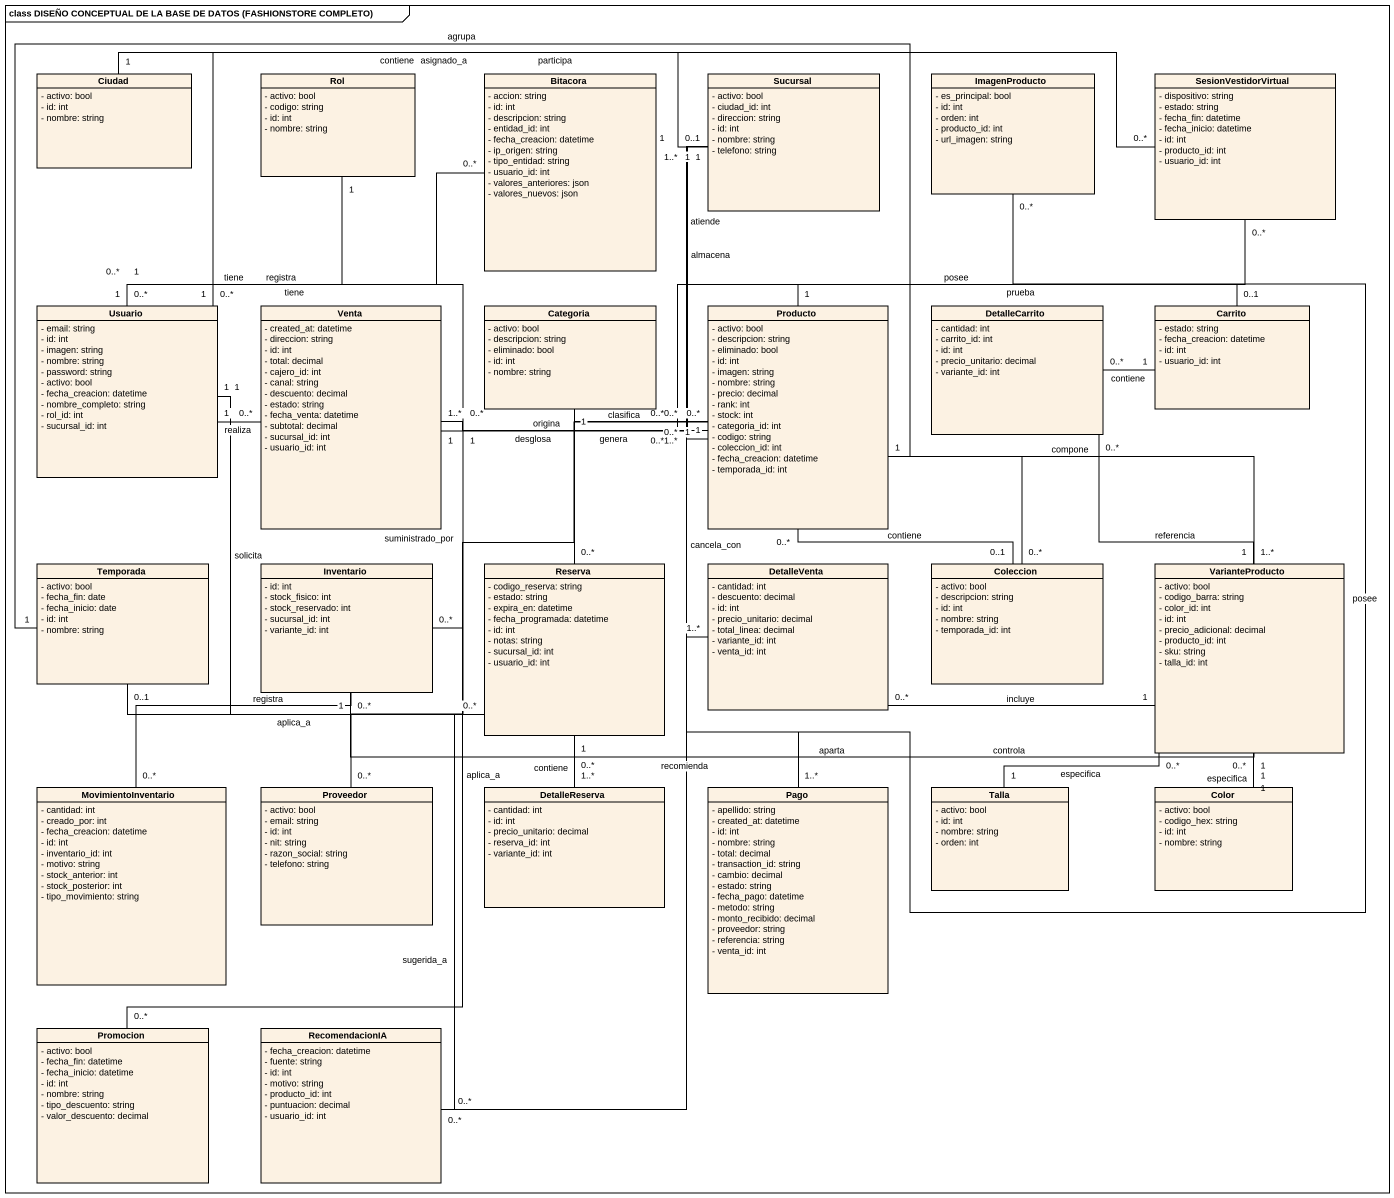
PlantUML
@startuml
mainframe class DISEÑO CONCEPTUAL DE LA BASE DE DATOS (FASHIONSTORE COMPLETO)
hide circle
hide empty members
skinparam classAttributeIconSize 0
class Ciudad {
  - activo: bool
  - id: int
  - nombre: string
}
class Rol {
  - activo: bool
  - codigo: string
  - id: int
  - nombre: string
}
class Bitacora {
  - accion: string
  - id: int
  - descripcion: string
  - entidad_id: int
  - fecha_creacion: datetime
  - ip_origen: string
  - tipo_entidad: string
  - usuario_id: int
  - valores_anteriores: json
  - valores_nuevos: json
}
class Sucursal {
  - activo: bool
  - ciudad_id: int
  - direccion: string
  - id: int
  - nombre: string
  - telefono: string
}
class ImagenProducto {
  - es_principal: bool
  - id: int
  - orden: int
  - producto_id: int
  - url_imagen: string
}
class SesionVestidorVirtual {
  - dispositivo: string
  - estado: string
  - fecha_fin: datetime
  - fecha_inicio: datetime
  - id: int
  - producto_id: int
  - usuario_id: int
}
class Usuario {
  - email: string
  - id: int
  - imagen: string
  - nombre: string
  - password: string
  - activo: bool
  - fecha_creacion: datetime
  - nombre_completo: string
  - rol_id: int
  - sucursal_id: int
}
class Venta {
  - created_at: datetime
  - direccion: string
  - id: int
  - total: decimal
  - cajero_id: int
  - canal: string
  - descuento: decimal
  - estado: string
  - fecha_venta: datetime
  - subtotal: decimal
  - sucursal_id: int
  - usuario_id: int
}
class Categoria {
  - activo: bool
  - descripcion: string
  - eliminado: bool
  - id: int
  - nombre: string
}
class Producto {
  - activo: bool
  - descripcion: string
  - eliminado: bool
  - id: int
  - imagen: string
  - nombre: string
  - precio: decimal
  - rank: int
  - stock: int
  - categoria_id: int
  - codigo: string
  - coleccion_id: int
  - fecha_creacion: datetime
  - temporada_id: int
}
class DetalleCarrito {
  - cantidad: int
  - carrito_id: int
  - id: int
  - precio_unitario: decimal
  - variante_id: int
}
class Carrito {
  - estado: string
  - fecha_creacion: datetime
  - id: int
  - usuario_id: int
}
class Temporada {
  - activo: bool
  - fecha_fin: date
  - fecha_inicio: date
  - id: int
  - nombre: string
}
class Inventario {
  - id: int
  - stock_fisico: int
  - stock_reservado: int
  - sucursal_id: int
  - variante_id: int
}
class Reserva {
  - codigo_reserva: string
  - estado: string
  - expira_en: datetime
  - fecha_programada: datetime
  - id: int
  - notas: string
  - sucursal_id: int
  - usuario_id: int
}
class DetalleVenta {
  - cantidad: int
  - descuento: decimal
  - id: int
  - precio_unitario: decimal
  - total_linea: decimal
  - variante_id: int
  - venta_id: int
}
class Coleccion {
  - activo: bool
  - descripcion: string
  - id: int
  - nombre: string
  - temporada_id: int
}
class VarianteProducto {
  - activo: bool
  - codigo_barra: string
  - color_id: int
  - id: int
  - precio_adicional: decimal
  - producto_id: int
  - sku: string
  - talla_id: int
}
class MovimientoInventario {
  - cantidad: int
  - creado_por: int
  - fecha_creacion: datetime
  - id: int
  - inventario_id: int
  - motivo: string
  - stock_anterior: int
  - stock_posterior: int
  - tipo_movimiento: string
}
class Proveedor {
  - activo: bool
  - email: string
  - id: int
  - nit: string
  - razon_social: string
  - telefono: string
}
class DetalleReserva {
  - cantidad: int
  - id: int
  - precio_unitario: decimal
  - reserva_id: int
  - variante_id: int
}
class Pago {
  - apellido: string
  - created_at: datetime
  - id: int
  - nombre: string
  - total: decimal
  - transaction_id: string
  - cambio: decimal
  - estado: string
  - fecha_pago: datetime
  - metodo: string
  - monto_recibido: decimal
  - proveedor: string
  - referencia: string
  - venta_id: int
}
class Talla {
  - activo: bool
  - id: int
  - nombre: string
  - orden: int
}
class Color {
  - activo: bool
  - codigo_hex: string
  - id: int
  - nombre: string
}
class Promocion {
  - activo: bool
  - fecha_fin: datetime
  - fecha_inicio: datetime
  - id: int
  - nombre: string
  - tipo_descuento: string
  - valor_descuento: decimal
}
class RecomendacionIA {
  - fecha_creacion: datetime
  - fuente: string
  - id: int
  - motivo: string
  - producto_id: int
  - puntuacion: decimal
  - usuario_id: int
}
Ciudad "1" -right- "1..*" Sucursal : contiene
Sucursal "1" -- "0..*" Venta : origina
Sucursal "1" -- "0..*" Inventario : almacena
Sucursal "1" -- "0..*" Reserva : atiende
Usuario "0..*" -up- "1" Rol : tiene
Usuario "1" -right- "0..*" Bitacora : registra
Usuario "0..*" -right- "0..1" Sucursal : asignado_a
Usuario "1" -right- "0..*" SesionVestidorVirtual : participa
Usuario "1" -right- "0..*" Venta : realiza
Usuario "0..*" -right- "0..*" Producto : tiene
Usuario "1" -right- "0..1" Carrito : posee
Usuario "1" -right- "0..*" Reserva : solicita
Usuario "1" -- "0..*" RecomendacionIA : sugerida_a
Venta "1" -right- "1..*" DetalleVenta : desglosa
Venta "1" -- "1..*" Pago : cancela_con
Categoria "1" -right- "0..*" Producto : clasifica
Producto "1" -up- "0..*" ImagenProducto : posee
Producto "1" -up- "0..*" SesionVestidorVirtual : prueba
Producto "1..*" -left- "1..*" Venta : genera
Producto "1" -right- "1..*" VarianteProducto : compone
Producto "0..*" -- "0..*" Proveedor : suministrado_por
Producto "1" -- "0..*" RecomendacionIA : recomienda
Carrito "1" -left- "0..*" DetalleCarrito : contiene
Temporada "0..1" -right- "0..*" Producto : aplica_a
Temporada "1" -right- "0..*" Coleccion : agrupa
Inventario "1" -- "0..*" MovimientoInventario : registra
Reserva "1" -- "1..*" DetalleReserva : contiene
Coleccion "0..1" -up- "0..*" Producto : contiene
VarianteProducto "1" -up- "0..*" DetalleCarrito : referencia
VarianteProducto "1" -left- "0..*" Inventario : controla
VarianteProducto "1" -left- "0..*" DetalleVenta : incluye
VarianteProducto "1" -left- "0..*" DetalleReserva : aparta
Talla "1" -up- "0..*" VarianteProducto : especifica
Color "1" -up- "0..*" VarianteProducto : especifica
Promocion "0..*" -up- "0..*" Producto : aplica_a
@enduml
